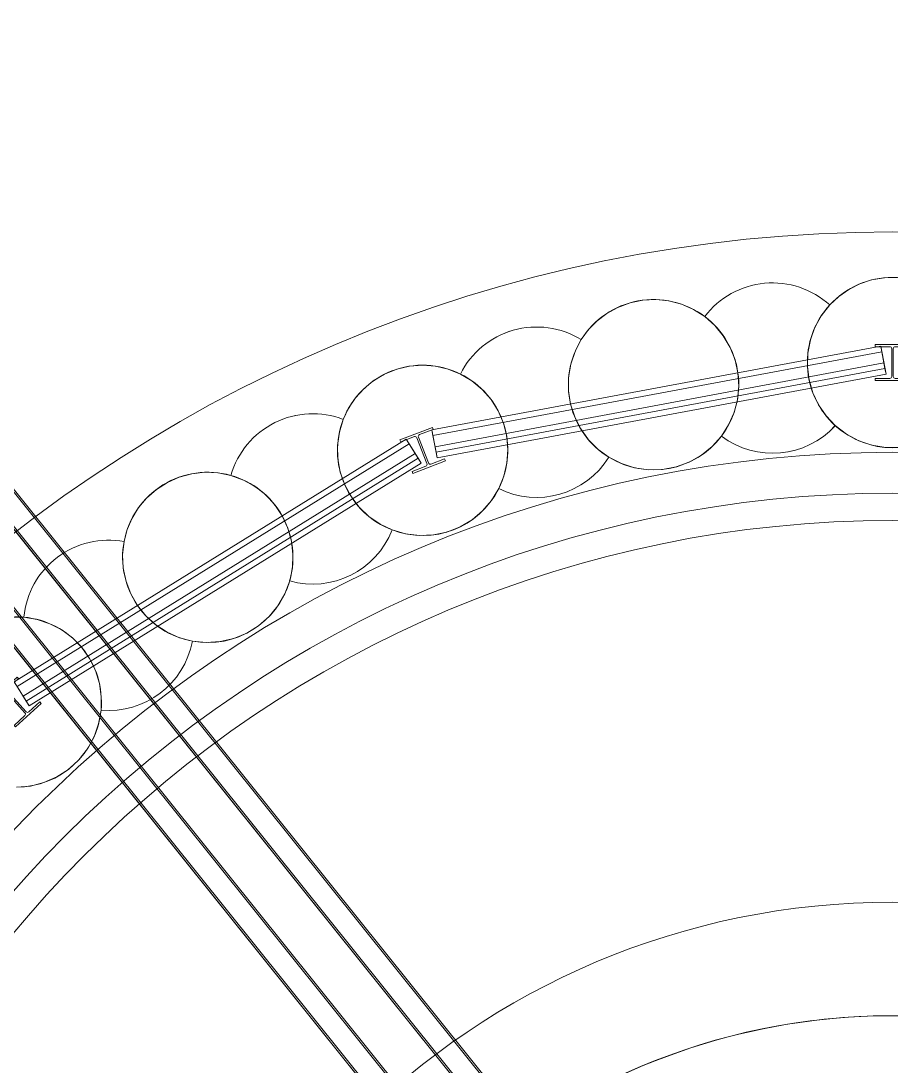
# Model space of a CAD drawing. Header units: metres. Extents: x 1753726 to 1755216, y 5920592 to 5921703.
# Drawn here: x 1754502.8 to 1754506.63, y 5921242.939 to 5921247.54 of the extents above; entities that cross this region are included whole.
import ezdxf

# ---------------------------------------------------------------- set-up
doc = ezdxf.new("R2010")
doc.units = ezdxf.units.M
for name, color, linetype, lineweight in [('A-FLOR-____-OTLN', 9, 'Continuous', 9), ('A-GENM-____-OTLN', 4, 'Continuous', 9), ('A-WALL-____-OTLN', 2, 'Continuous', 9), ('S-BEAM-____-OTLN', 7, 'Continuous', 9), ('S-FNDN-____-OTLN', 7, 'Continuous', 9)]:
    doc.layers.add(name, color=color, linetype=linetype, lineweight=lineweight)

# ---------------------------------------------------------------- blocks, each defined once
blk = doc.blocks.new('Arup_Beam_Steel I Section_UC_AU1 - 150UC30-4470260-X-ARUP-GL-HERNE_BAY_ALIGNMENT')
at = {"layer": 'S-BEAM-____-OTLN'}
for p, q in [((1754506.7128, 5921246.1148), (1754506.5598, 5921246.1148)), ((1754506.5598, 5921246.1148), (1754506.5598, 5921246.1054)), ((1754506.5598, 5921246.1054), (1754506.5598, 5921246.1148)), ((1754506.5598, 5921246.1148), (1754506.7128, 5921246.1148)), ((1754506.7128, 5921246.1054), (1754506.7128, 5921246.1148)), ((1754506.7128, 5921246.1148), (1754506.7128, 5921246.1054)), ((1754506.5598, 5921246.1054), (1754506.6241, 5921246.1054)), ((1754506.6241, 5921246.1054), (1754506.5598, 5921246.1054)), ((1754506.633, 5921246.0965), (1754506.633, 5921245.9751)), ((1754506.633, 5921245.9751), (1754506.633, 5921246.0965)), ((1754506.6396, 5921245.9751), (1754506.6396, 5921246.0965)), ((1754506.6396, 5921246.0965), (1754506.6396, 5921245.9751)), ((1754506.6485, 5921246.1054), (1754506.7128, 5921246.1054)), ((1754506.7128, 5921246.1054), (1754506.6485, 5921246.1054)), ((1754506.6241, 5921245.9662), (1754506.5598, 5921245.9662)), ((1754506.5598, 5921245.9662), (1754506.5598, 5921245.9568)), ((1754506.5598, 5921245.9568), (1754506.5598, 5921245.9662)), ((1754506.5598, 5921245.9662), (1754506.6241, 5921245.9662)), ((1754506.5598, 5921245.9568), (1754506.7128, 5921245.9568)), ((1754506.7128, 5921245.9568), (1754506.5598, 5921245.9568)), ((1754506.7128, 5921245.9662), (1754506.6485, 5921245.9662)), ((1754506.6485, 5921245.9662), (1754506.7128, 5921245.9662)), ((1754506.7128, 5921245.9568), (1754506.7128, 5921245.9662)), ((1754506.7128, 5921245.9662), (1754506.7128, 5921245.9568))]:
    blk.add_line(p, q, dxfattribs=at)
blk.add_arc((1754506.6241, 5921246.0965), 0.0089, 0, 90, dxfattribs=at)
blk.add_arc((1754506.6241, 5921246.0965), 0.0089, 0, 90, dxfattribs=at)
for centre, start_param, end_param in [((1754506.6485, 5921246.0965), 1.570796, 3.141593), ((1754506.6485, 5921246.0965), 1.570796, 3.141593), ((1754506.6241, 5921245.9751), 4.712389, 6.283185), ((1754506.6241, 5921245.9751), 4.712389, 6.283185), ((1754506.6485, 5921245.9751), 3.141593, 4.712389), ((1754506.6485, 5921245.9751), 3.141593, 4.712389)]:
    blk.add_ellipse(centre, major_axis=(0.0089, 0), ratio=1, start_param=start_param, end_param=end_param, dxfattribs=at)
blk = doc.blocks.new('Arup_Beam_Steel I Section_UC_AU1 - 150UC30-4470274-X-ARUP-GL-HERNE_BAY_ALIGNMENT')
at = {"layer": 'S-BEAM-____-OTLN'}
for p, q in [((1754502.7827, 5921244.6515), (1754502.6696, 5921244.5485)), ((1754502.6696, 5921244.5485), (1754502.7827, 5921244.6515)), ((1754502.7415, 5921244.6013), (1754502.789, 5921244.6446)), ((1754502.789, 5921244.6446), (1754502.7415, 5921244.6013)), ((1754502.789, 5921244.6446), (1754502.7827, 5921244.6515)), ((1754502.7827, 5921244.6515), (1754502.789, 5921244.6446)), ((1754502.8227, 5921244.499), (1754502.7409, 5921244.5887)), ((1754502.7409, 5921244.5887), (1754502.8227, 5921244.499)), ((1754502.6696, 5921244.5485), (1754502.6759, 5921244.5415)), ((1754502.6759, 5921244.5415), (1754502.6696, 5921244.5485)), ((1754502.6759, 5921244.5415), (1754502.7234, 5921244.5848)), ((1754502.7234, 5921244.5848), (1754502.6759, 5921244.5415)), ((1754502.736, 5921244.5843), (1754502.8178, 5921244.4945)), ((1754502.8178, 5921244.4945), (1754502.736, 5921244.5843)), ((1754502.776, 5921244.4317), (1754502.8891, 5921244.5348)), ((1754502.8891, 5921244.5348), (1754502.776, 5921244.4317)), ((1754502.8828, 5921244.5417), (1754502.8353, 5921244.4984)), ((1754502.8353, 5921244.4984), (1754502.8828, 5921244.5417)), ((1754502.8891, 5921244.5348), (1754502.8828, 5921244.5417)), ((1754502.8828, 5921244.5417), (1754502.8891, 5921244.5348)), ((1754502.8172, 5921244.482), (1754502.7697, 5921244.4386)), ((1754502.7697, 5921244.4386), (1754502.8172, 5921244.482)), ((1754502.7697, 5921244.4386), (1754502.776, 5921244.4317)), ((1754502.776, 5921244.4317), (1754502.7697, 5921244.4386))]:
    blk.add_line(p, q, dxfattribs=at)
for centre, major_axis, start_param, end_param in [((1754502.7475, 5921244.5947), (0.0083, 0.00322), 1.940395, 3.511192), ((1754502.7475, 5921244.5947), (0.0083, 0.00322), 1.940395, 3.511192), ((1754502.7294, 5921244.5783), (0.00537, 0.0071), 6.09921, 7.670006), ((1754502.7294, 5921244.5783), (0.00537, 0.0071), 6.09921, 7.670006), ((1754502.8293, 5921244.505), (0.0083, 0.00322), 3.511192, 5.081988), ((1754502.8293, 5921244.505), (0.0083, 0.00322), 3.511192, 5.081988), ((1754502.8112, 5921244.4885), (0.00734, 0.00504), 4.850164, 6.420961), ((1754502.8112, 5921244.4885), (0.00734, 0.00504), 4.850164, 6.420961)]:
    blk.add_ellipse(centre, major_axis=major_axis, ratio=1, start_param=start_param, end_param=end_param, dxfattribs=at)
blk = doc.blocks.new('Arup_Beam_Steel I Section_UC_AU1 - 150UC30-4470275-X-ARUP-GL-HERNE_BAY_ALIGNMENT')
at = {"layer": 'S-BEAM-____-OTLN'}
for p, q in [((1754504.6109, 5921245.7505), (1754504.4683, 5921245.6952)), ((1754504.4683, 5921245.6952), (1754504.6109, 5921245.7505)), ((1754504.5544, 5921245.7185), (1754504.6143, 5921245.7417)), ((1754504.6143, 5921245.7417), (1754504.5544, 5921245.7185)), ((1754504.6143, 5921245.7417), (1754504.6109, 5921245.7505)), ((1754504.6109, 5921245.7505), (1754504.6143, 5921245.7417)), ((1754504.4683, 5921245.6952), (1754504.4717, 5921245.6865)), ((1754504.4717, 5921245.6865), (1754504.4683, 5921245.6952)), ((1754504.4717, 5921245.6865), (1754504.5316, 5921245.7097)), ((1754504.5316, 5921245.7097), (1754504.4717, 5921245.6865)), ((1754504.5431, 5921245.7046), (1754504.587, 5921245.5914)), ((1754504.587, 5921245.5914), (1754504.5431, 5921245.7046)), ((1754504.5932, 5921245.5938), (1754504.5493, 5921245.707)), ((1754504.5493, 5921245.707), (1754504.5932, 5921245.5938)), ((1754504.5254, 5921245.5479), (1754504.668, 5921245.6032)), ((1754504.668, 5921245.6032), (1754504.5254, 5921245.5479)), ((1754504.6646, 5921245.6119), (1754504.6047, 5921245.5887)), ((1754504.6047, 5921245.5887), (1754504.6646, 5921245.6119)), ((1754504.668, 5921245.6032), (1754504.6646, 5921245.6119)), ((1754504.6646, 5921245.6119), (1754504.668, 5921245.6032)), ((1754504.5819, 5921245.5799), (1754504.522, 5921245.5567)), ((1754504.522, 5921245.5567), (1754504.5819, 5921245.5799)), ((1754504.522, 5921245.5567), (1754504.5254, 5921245.5479)), ((1754504.5254, 5921245.5479), (1754504.522, 5921245.5567))]:
    blk.add_line(p, q, dxfattribs=at)
for centre, major_axis, start_param, end_param in [((1754504.5348, 5921245.7014), (-0.00021, 0.0089), 5.058064, 6.62886), ((1754504.5348, 5921245.7014), (-0.00021, 0.0089), 5.058064, 6.62886), ((1754504.5576, 5921245.7102), (-0.00486, 0.00746), 6.075286, 7.646082), ((1754504.5576, 5921245.7102), (-0.00486, 0.00746), 6.075286, 7.646082), ((1754504.5787, 5921245.5882), (-0.00486, 0.00746), 2.933693, 4.504489), ((1754504.5787, 5921245.5882), (-0.00486, 0.00746), 2.933693, 4.504489), ((1754504.6014, 5921245.597), (0.00097, 0.00885), 2.049597, 3.620394), ((1754504.6014, 5921245.597), (0.00097, 0.00885), 2.049597, 3.620394)]:
    blk.add_ellipse(centre, major_axis=major_axis, ratio=1, start_param=start_param, end_param=end_param, dxfattribs=at)
blk = doc.blocks.new('308492-ARUP-STTW-MOD-0300_rvt-1-X-ARUP-GL-HERNE_BAY_ALIGNMENT')
at = {"layer": 'A-FLOR-____-OTLN'}
blk.add_arc((1754506.6363, 5921240.3108), 5.33, 0, 180, dxfattribs=at)
blk.add_arc((1754506.6363, 5921240.3108), 5.33, 0, 180, dxfattribs=at)
at = {"layer": 'A-WALL-____-OTLN'}
for p, q in [((1754506.5846, 5921246.1083), (1754504.6088, 5921245.739)), ((1754504.6088, 5921245.739), (1754506.5846, 5921246.1083)), ((1754506.5846, 5921246.1083), (1754506.6076, 5921245.9854)), ((1754506.5846, 5921246.1083), (1754506.5892, 5921246.0837)), ((1754506.5892, 5921246.0837), (1754504.6134, 5921245.7144)), ((1754506.5892, 5921246.0837), (1754506.603, 5921246.01)), ((1754504.6226, 5921245.6652), (1754506.5984, 5921246.0346)), ((1754506.5984, 5921246.0346), (1754504.6226, 5921245.6652)), ((1754506.5984, 5921246.0346), (1754506.6076, 5921245.9854)), ((1754506.5984, 5921246.0346), (1754506.6076, 5921245.9854)), ((1754504.6272, 5921245.6407), (1754506.603, 5921246.01)), ((1754504.6318, 5921245.6161), (1754506.6076, 5921245.9854)), ((1754506.6076, 5921245.9854), (1754504.6318, 5921245.6161)), ((1754504.6318, 5921245.6161), (1754506.6076, 5921245.9854)), ((1754506.6076, 5921245.9854), (1754504.6318, 5921245.6161)), ((1754506.603, 5921246.01), (1754506.6076, 5921245.9854)), ((1754504.6318, 5921245.6161), (1754504.6088, 5921245.739)), ((1754504.6134, 5921245.7144), (1754504.6088, 5921245.739)), ((1754504.4956, 5921245.6993), (1754502.7697, 5921244.6306)), ((1754502.7697, 5921244.6306), (1754504.4956, 5921245.6993)), ((1754504.4956, 5921245.6993), (1754504.5614, 5921245.593)), ((1754504.4956, 5921245.6993), (1754504.5088, 5921245.678)), ((1754504.6134, 5921245.7144), (1754504.6272, 5921245.6407)), ((1754504.5088, 5921245.678), (1754502.7829, 5921244.6094)), ((1754504.5088, 5921245.678), (1754504.5483, 5921245.6143)), ((1754504.6318, 5921245.6161), (1754504.6226, 5921245.6652)), ((1754504.6226, 5921245.6652), (1754504.6318, 5921245.6161)), ((1754502.8092, 5921244.5669), (1754504.5351, 5921245.6355)), ((1754504.5351, 5921245.6355), (1754502.8092, 5921244.5669)), ((1754502.8223, 5921244.5456), (1754504.5483, 5921245.6143)), ((1754504.5351, 5921245.6355), (1754504.5614, 5921245.593)), ((1754504.5351, 5921245.6355), (1754504.5614, 5921245.593)), ((1754504.5483, 5921245.6143), (1754504.5614, 5921245.593)), ((1754504.6318, 5921245.6161), (1754504.6272, 5921245.6407)), ((1754502.8355, 5921244.5244), (1754504.5614, 5921245.593)), ((1754504.5614, 5921245.593), (1754502.8355, 5921244.5244)), ((1754502.8355, 5921244.5244), (1754504.5614, 5921245.593)), ((1754504.5614, 5921245.593), (1754502.8355, 5921244.5244)), ((1754502.8355, 5921244.5244), (1754502.7697, 5921244.6306)), ((1754502.7829, 5921244.6094), (1754502.8223, 5921244.5456)), ((1754502.8355, 5921244.5244), (1754502.8092, 5921244.5669)), ((1754502.8092, 5921244.5669), (1754502.8355, 5921244.5244)), ((1754502.8355, 5921244.5244), (1754502.8223, 5921244.5456))]:
    blk.add_line(p, q, dxfattribs=at)
at = {"layer": 'S-BEAM-____-OTLN'}
for radius in [5.33, 5.33, 5.33, 5.33, 5.03, 5.03, 5.03, 5.03]:
    blk.add_arc((1754506.6363, 5921240.3108), radius, 0, 180, dxfattribs=at)
at = {"layer": 'S-FNDN-____-OTLN', "flags": 128}
for points in [[(1754506.3599, 5921246.2892), (1754506.3994, 5921246.3265), (1754506.444, 5921246.3577), (1754506.4926, 5921246.3822), (1754506.5442, 5921246.3993)], [(1754506.5442, 5921246.3993), (1754506.4926, 5921246.3822), (1754506.444, 5921246.3577), (1754506.3994, 5921246.3265), (1754506.3599, 5921246.2892)], [(1754506.5442, 5921246.3993), (1754506.601, 5921246.4091), (1754506.6586, 5921246.4101), (1754506.7157, 5921246.4023), (1754506.7709, 5921246.3858), (1754506.8229, 5921246.361), (1754506.8706, 5921246.3286), (1754506.9126, 5921246.2892)], [(1754506.9126, 5921246.2892), (1754506.8706, 5921246.3286), (1754506.8229, 5921246.361), (1754506.7709, 5921246.3858), (1754506.7157, 5921246.4023), (1754506.6586, 5921246.4101), (1754506.601, 5921246.4091), (1754506.5442, 5921246.3993)], [(1754505.427, 5921246.2787), (1754505.481, 5921246.2988), (1754505.5375, 5921246.3104), (1754505.595, 5921246.3132), (1754505.6523, 5921246.3071), (1754505.708, 5921246.2923), (1754505.7608, 5921246.2692), (1754505.8094, 5921246.2382)], [(1754505.8094, 5921246.2382), (1754505.7608, 5921246.2692), (1754505.708, 5921246.2923), (1754505.6523, 5921246.3071), (1754505.595, 5921246.3132), (1754505.5375, 5921246.3104), (1754505.481, 5921246.2988), (1754505.427, 5921246.2787)], [(1754505.266, 5921246.1367), (1754505.2981, 5921246.1806), (1754505.3361, 5921246.2195), (1754505.3794, 5921246.2524), (1754505.427, 5921246.2787)], [(1754505.427, 5921246.2787), (1754505.3794, 5921246.2524), (1754505.3361, 5921246.2195), (1754505.2981, 5921246.1806), (1754505.266, 5921246.1367)], [(1754506.3844, 5921245.758), (1754506.3439, 5921245.8009), (1754506.3107, 5921245.8497), (1754506.2855, 5921245.9032), (1754506.269, 5921245.9599), (1754506.2617, 5921246.0185), (1754506.2636, 5921246.0775), (1754506.2748, 5921246.1355), (1754506.2949, 5921246.191), (1754506.3235, 5921246.2427), (1754506.3599, 5921246.2892)], [(1754506.3599, 5921246.2892), (1754506.3235, 5921246.2427), (1754506.2949, 5921246.191), (1754506.2748, 5921246.1355), (1754506.2636, 5921246.0775), (1754506.2617, 5921246.0185), (1754506.269, 5921245.9599), (1754506.2855, 5921245.9032), (1754506.3107, 5921245.8497), (1754506.3439, 5921245.8009), (1754506.3844, 5921245.758)], [(1754505.8094, 5921246.2382), (1754505.8537, 5921246.1992), (1754505.8913, 5921246.1536), (1754505.9213, 5921246.1027), (1754505.943, 5921246.0478), (1754505.9557, 5921245.9901), (1754505.9592, 5921245.9312), (1754505.9534, 5921245.8724), (1754505.9385, 5921245.8153), (1754505.9148, 5921245.7612), (1754505.8829, 5921245.7115)], [(1754505.8829, 5921245.7115), (1754505.9148, 5921245.7612), (1754505.9385, 5921245.8153), (1754505.9534, 5921245.8724), (1754505.9592, 5921245.9312), (1754505.9557, 5921245.9901), (1754505.943, 5921246.0478), (1754505.9213, 5921246.1027), (1754505.8913, 5921246.1536), (1754505.8537, 5921246.1992), (1754505.8094, 5921246.2382)], [(1754505.3878, 5921245.6189), (1754505.3401, 5921245.6537), (1754505.2984, 5921245.6956), (1754505.2639, 5921245.7435), (1754505.2373, 5921245.7962), (1754505.2193, 5921245.8524), (1754505.2103, 5921245.9108), (1754505.2106, 5921245.9699), (1754505.2202, 5921246.0282), (1754505.2388, 5921246.0842), (1754505.266, 5921246.1367)], [(1754505.266, 5921246.1367), (1754505.2388, 5921246.0842), (1754505.2202, 5921246.0282), (1754505.2106, 5921245.9699), (1754505.2103, 5921245.9108), (1754505.2193, 5921245.8524), (1754505.2373, 5921245.7962), (1754505.2639, 5921245.7435), (1754505.2984, 5921245.6956), (1754505.3401, 5921245.6537), (1754505.3878, 5921245.6189)], [(1754504.351, 5921245.9549), (1754504.4004, 5921245.9846), (1754504.4538, 5921246.0063), (1754504.5098, 5921246.0196), (1754504.5673, 5921246.0242), (1754504.6247, 5921246.0199), (1754504.6808, 5921246.0069), (1754504.7343, 5921245.9854)], [(1754504.7343, 5921245.9854), (1754504.6808, 5921246.0069), (1754504.6247, 5921246.0199), (1754504.5673, 5921246.0242), (1754504.5098, 5921246.0196), (1754504.4538, 5921246.0063), (1754504.4004, 5921245.9846), (1754504.351, 5921245.9549)], [(1754504.7343, 5921245.9854), (1754504.785, 5921245.9551), (1754504.8304, 5921245.9173), (1754504.8692, 5921245.8727), (1754504.9006, 5921245.8227), (1754504.9237, 5921245.7684), (1754504.938, 5921245.7111), (1754504.9431, 5921245.6522), (1754504.939, 5921245.5933), (1754504.9256, 5921245.5358), (1754504.9034, 5921245.4811)], [(1754504.9034, 5921245.4811), (1754504.9256, 5921245.5358), (1754504.939, 5921245.5933), (1754504.9431, 5921245.6522), (1754504.938, 5921245.7111), (1754504.9237, 5921245.7684), (1754504.9006, 5921245.8227), (1754504.8692, 5921245.8727), (1754504.8304, 5921245.9173), (1754504.785, 5921245.9551), (1754504.7343, 5921245.9854)], [(1754504.2189, 5921245.7857), (1754504.2423, 5921245.8348), (1754504.2725, 5921245.8799), (1754504.309, 5921245.9203), (1754504.351, 5921245.9549)], [(1754504.351, 5921245.9549), (1754504.309, 5921245.9203), (1754504.2725, 5921245.8799), (1754504.2423, 5921245.8348), (1754504.2189, 5921245.7857)], [(1754504.4337, 5921245.2991), (1754504.3804, 5921245.3246), (1754504.3318, 5921245.3581), (1754504.289, 5921245.3988), (1754504.2531, 5921245.4457), (1754504.2251, 5921245.4977), (1754504.2056, 5921245.5535), (1754504.195, 5921245.6116), (1754504.1938, 5921245.6706), (1754504.2018, 5921245.7292), (1754504.2189, 5921245.7857)], [(1754504.2189, 5921245.7857), (1754504.2018, 5921245.7292), (1754504.1938, 5921245.6706), (1754504.195, 5921245.6116), (1754504.2056, 5921245.5535), (1754504.2251, 5921245.4977), (1754504.2531, 5921245.4457), (1754504.289, 5921245.3988), (1754504.3318, 5921245.3581), (1754504.3804, 5921245.3246), (1754504.4337, 5921245.2991)], [(1754506.7283, 5921245.6723), (1754506.6677, 5921245.6621), (1754506.6062, 5921245.662), (1754506.5456, 5921245.6719), (1754506.4874, 5921245.6916), (1754506.4332, 5921245.7205), (1754506.3844, 5921245.758)], [(1754506.3844, 5921245.758), (1754506.4332, 5921245.7205), (1754506.4874, 5921245.6916), (1754506.5456, 5921245.6719), (1754506.6062, 5921245.662), (1754506.6677, 5921245.6621), (1754506.7283, 5921245.6723)], [(1754505.8829, 5921245.7115), (1754505.8422, 5921245.6661), (1754505.7947, 5921245.6279), (1754505.7416, 5921245.5979)], [(1754505.7416, 5921245.5979), (1754505.7947, 5921245.6279), (1754505.8422, 5921245.6661), (1754505.8829, 5921245.7115)], [(1754505.7416, 5921245.5979), (1754505.6839, 5921245.5768), (1754505.6235, 5921245.5654), (1754505.562, 5921245.564), (1754505.5012, 5921245.5726), (1754505.4426, 5921245.5911), (1754505.3878, 5921245.6189)], [(1754505.3878, 5921245.6189), (1754505.4426, 5921245.5911), (1754505.5012, 5921245.5726), (1754505.562, 5921245.564), (1754505.6235, 5921245.5654), (1754505.6839, 5921245.5768), (1754505.7416, 5921245.5979)], [(1754503.3528, 5921245.4389), (1754503.3959, 5921245.4771), (1754503.4444, 5921245.5083), (1754503.497, 5921245.5317), (1754503.5527, 5921245.5467), (1754503.6099, 5921245.5531), (1754503.6675, 5921245.5506), (1754503.724, 5921245.5393)], [(1754503.724, 5921245.5393), (1754503.6675, 5921245.5506), (1754503.6099, 5921245.5531), (1754503.5527, 5921245.5467), (1754503.497, 5921245.5317), (1754503.4444, 5921245.5083), (1754503.3959, 5921245.4771), (1754503.3528, 5921245.4389)], [(1754503.724, 5921245.5393), (1754503.7794, 5921245.5188), (1754503.831, 5921245.49), (1754503.8773, 5921245.4534), (1754503.9173, 5921245.4099), (1754503.95, 5921245.3608), (1754503.9746, 5921245.3071), (1754503.9905, 5921245.2502), (1754503.9972, 5921245.1915), (1754503.9946, 5921245.1325), (1754503.9828, 5921245.0747)], [(1754503.9828, 5921245.0747), (1754503.9946, 5921245.1325), (1754503.9972, 5921245.1915), (1754503.9905, 5921245.2502), (1754503.9746, 5921245.3071), (1754503.95, 5921245.3608), (1754503.9173, 5921245.4099), (1754503.8773, 5921245.4534), (1754503.831, 5921245.49), (1754503.7794, 5921245.5188), (1754503.724, 5921245.5393)], [(1754504.9034, 5921245.4811), (1754504.8717, 5921245.429), (1754504.832, 5921245.3827), (1754504.7853, 5921245.3435)], [(1754504.7853, 5921245.3435), (1754504.832, 5921245.3827), (1754504.8717, 5921245.429), (1754504.9034, 5921245.4811)], [(1754503.254, 5921245.2483), (1754503.268, 5921245.3008), (1754503.2895, 5921245.3508), (1754503.3179, 5921245.3971), (1754503.3528, 5921245.4389)], [(1754503.3528, 5921245.4389), (1754503.3179, 5921245.3971), (1754503.2895, 5921245.3508), (1754503.268, 5921245.3008), (1754503.254, 5921245.2483)], [(1754504.7853, 5921245.3435), (1754504.7325, 5921245.3121), (1754504.6752, 5921245.2898), (1754504.6151, 5921245.2771), (1754504.5537, 5921245.2745), (1754504.4927, 5921245.2819), (1754504.4337, 5921245.2991)], [(1754504.4337, 5921245.2991), (1754504.4927, 5921245.2819), (1754504.5537, 5921245.2745), (1754504.6151, 5921245.2771), (1754504.6752, 5921245.2898), (1754504.7325, 5921245.3121), (1754504.7853, 5921245.3435)], [(1754503.5546, 5921244.8095), (1754503.4975, 5921244.8247), (1754503.4436, 5921244.8487), (1754503.394, 5921244.8809), (1754503.3502, 5921244.9204), (1754503.3131, 5921244.9663), (1754503.2836, 5921245.0176), (1754503.2626, 5921245.0728), (1754503.2505, 5921245.1306), (1754503.2476, 5921245.1896), (1754503.254, 5921245.2483)], [(1754503.254, 5921245.2483), (1754503.2476, 5921245.1896), (1754503.2505, 5921245.1306), (1754503.2626, 5921245.0728), (1754503.2836, 5921245.0176), (1754503.3131, 5921244.9663), (1754503.3502, 5921244.9204), (1754503.394, 5921244.8809), (1754503.4436, 5921244.8487), (1754503.4975, 5921244.8247), (1754503.5546, 5921244.8095)], [(1754503.9828, 5921245.0747), (1754503.9613, 5921245.0176), (1754503.9307, 5921244.9648), (1754503.8921, 5921244.9177)], [(1754503.8921, 5921244.9177), (1754503.9307, 5921244.9648), (1754503.9613, 5921245.0176), (1754503.9828, 5921245.0747)], [(1754502.4664, 5921244.7483), (1754502.5018, 5921244.7938), (1754502.5437, 5921244.8333), (1754502.5912, 5921244.866), (1754502.6431, 5921244.891), (1754502.6982, 5921244.9077), (1754502.7552, 5921244.9158), (1754502.8128, 5921244.9151)], [(1754502.8128, 5921244.9151), (1754502.7552, 5921244.9158), (1754502.6982, 5921244.9077), (1754502.6431, 5921244.891), (1754502.5912, 5921244.866), (1754502.5437, 5921244.8333), (1754502.5018, 5921244.7938), (1754502.4664, 5921244.7483)], [(1754502.8128, 5921244.9151), (1754502.8711, 5921244.9052), (1754502.927, 5921244.8863), (1754502.9793, 5921244.8588), (1754503.0267, 5921244.8235), (1754503.0679, 5921244.7812), (1754503.1019, 5921244.7329), (1754503.1279, 5921244.6799), (1754503.1453, 5921244.6235), (1754503.1536, 5921244.565), (1754503.1526, 5921244.506)], [(1754503.1526, 5921244.506), (1754503.1536, 5921244.565), (1754503.1453, 5921244.6235), (1754503.1279, 5921244.6799), (1754503.1019, 5921244.7329), (1754503.0679, 5921244.7812), (1754503.0267, 5921244.8235), (1754502.9793, 5921244.8588), (1754502.927, 5921244.8863), (1754502.8711, 5921244.9052), (1754502.8128, 5921244.9151)], [(1754503.8921, 5921244.9177), (1754503.8459, 5921244.8771), (1754503.7937, 5921244.8447), (1754503.7369, 5921244.8212), (1754503.677, 5921244.8073), (1754503.6157, 5921244.8033), (1754503.5546, 5921244.8095)], [(1754503.5546, 5921244.8095), (1754503.6157, 5921244.8033), (1754503.677, 5921244.8073), (1754503.7369, 5921244.8212), (1754503.7937, 5921244.8447), (1754503.8459, 5921244.8771), (1754503.8921, 5921244.9177)], [(1754503.1526, 5921244.506), (1754503.1419, 5921244.4459), (1754503.1216, 5921244.3884), (1754503.0923, 5921244.335)], [(1754503.0923, 5921244.335), (1754503.1216, 5921244.3884), (1754503.1419, 5921244.4459), (1754503.1526, 5921244.506)], [(1754503.0923, 5921244.335), (1754503.0543, 5921244.2866), (1754503.009, 5921244.2452), (1754502.9575, 5921244.2116), (1754502.9012, 5921244.187), (1754502.8416, 5921244.1718), (1754502.7804, 5921244.1666)], [(1754502.7804, 5921244.1666), (1754502.8416, 5921244.1718), (1754502.9012, 5921244.187), (1754502.9575, 5921244.2116), (1754503.009, 5921244.2452), (1754503.0543, 5921244.2866), (1754503.0923, 5921244.335)]]:
    blk.add_lwpolyline(points, dxfattribs=at)
at = {"layer": 'S-FNDN-____-OTLN'}
for centre, radius, start, end in [((1754506.6363, 5921240.3108), 6.3, 0, 180), ((1754506.6363, 5921240.3108), 6.3, 0, 180), ((1754506.108, 5921246.0114), 0.375, 47.8121, 142.7762), ((1754506.108, 5921246.0114), 0.375, 47.8121, 142.7762), ((1754505.5843, 5921245.9383), 0.375, 53.1062, 148.0703), ((1754506.6363, 5921246.0358), 0.375, 137.4821, 227.8121), ((1754506.6363, 5921246.0358), 0.375, 137.4821, 227.8121), ((1754505.0695, 5921245.8172), 0.375, 58.4003, 153.3644), ((1754505.0695, 5921245.8172), 0.375, 58.4003, 153.3644), ((1754504.5681, 5921245.6492), 0.375, 63.6944, 158.6585), ((1754504.5681, 5921245.6492), 0.375, 63.6944, 158.6585), ((1754504.5681, 5921245.6492), 0.375, 333.3644, 63.6944), ((1754504.0844, 5921245.4356), 0.375, 68.9885, 163.9526), ((1754504.0844, 5921245.4356), 0.375, 68.9885, 163.9526), ((1754504.5681, 5921245.6492), 0.375, 158.6585, 248.9885), ((1754506.6363, 5921246.0358), 0.375, 227.8121, 312.1879), ((1754506.6363, 5921246.0358), 0.375, 227.8121, 312.1879), ((1754505.0695, 5921245.8172), 0.375, 243.6944, 328.0703), ((1754505.0695, 5921245.8172), 0.375, 243.6944, 328.0703), ((1754505.0695, 5921245.8172), 0.375, 243.6944, 328.0703), ((1754505.0695, 5921245.8172), 0.375, 243.6944, 328.0703), ((1754504.5681, 5921245.6492), 0.375, 248.9885, 333.3644), ((1754506.6363, 5921240.3108), 5.15, 0, 180), ((1754506.6363, 5921240.3108), 5.15, 0, 180), ((1754504.0844, 5921245.4356), 0.375, 254.2827, 338.6585), ((1754504.0844, 5921245.4356), 0.375, 254.2827, 338.6585), ((1754504.0844, 5921245.4356), 0.375, 254.2827, 338.6585), ((1754504.0844, 5921245.4356), 0.375, 254.2827, 338.6585), ((1754503.1862, 5921244.8794), 0.375, 79.5768, 174.5409), ((1754503.1862, 5921244.8794), 0.375, 79.5768, 174.5409), ((1754503.1862, 5921244.8794), 0.375, 79.5768, 174.5409), ((1754503.1862, 5921244.8794), 0.375, 79.5768, 174.5409), ((1754503.6224, 5921245.1783), 0.375, 169.2468, 259.5768), ((1754503.6224, 5921245.1783), 0.375, 259.5768, 343.9526), ((1754502.7793, 5921244.5416), 0.375, 84.8709, 179.835), ((1754502.7793, 5921244.5416), 0.375, 354.5409, 84.8709), ((1754503.1862, 5921244.8794), 0.375, 264.8709, 349.2468), ((1754503.1862, 5921244.8794), 0.375, 264.8709, 349.2468), ((1754503.1862, 5921244.8794), 0.375, 264.8709, 349.2468), ((1754503.1862, 5921244.8794), 0.375, 264.8709, 349.2468), ((1754502.7793, 5921244.5416), 0.375, 270.165, 354.5409), ((1754502.7793, 5921244.5416), 0.375, 270.165, 354.5409)]:
    blk.add_arc(centre, radius, start, end, dxfattribs=at)
for centre, major_axis, start_param, end_param in [((1754506.108, 5921246.0114), (-0.071, 0.3682), 5.356518, 7.013954), ((1754506.108, 5921246.0114), (-0.071, 0.3682), 5.356518, 7.013954), ((1754506.6363, 5921246.0358), (0.1996, 0.3175), 6.015759, 7.673196), ((1754506.6363, 5921246.0358), (-0.2126, 0.3089), 4.851604, 6.509041), ((1754505.5843, 5921245.9383), (0.3726, 0.0427), 0.812818, 2.470254), ((1754505.0695, 5921245.8172), (0.2195, 0.3041), 0.07362, 1.731056), ((1754505.0695, 5921245.8172), (0.2195, 0.3041), 0.07362, 1.731056), ((1754505.5843, 5921245.9383), (-0.2685, 0.2618), 3.264781, 4.841337), ((1754505.5843, 5921245.9383), (-0.1338, 0.3503), 3.69797, 5.274526), ((1754505.5843, 5921245.9383), (0.2333, 0.2936), 1.684856, 3.261412), ((1754505.5843, 5921245.9383), (0.2527, 0.2771), 1.752925, 3.329481), ((1754504.5681, 5921245.6492), (0.1884, 0.3242), 4.773951, 6.350507), ((1754504.0844, 5921245.4356), (0.3604, 0.1037), 0.923789, 2.581225), ((1754504.0844, 5921245.4356), (0.3604, 0.1037), 0.923789, 2.581225), ((1754504.5681, 5921245.6492), (-0.3145, 0.2043), 0.20358, 1.780136), ((1754506.108, 5921246.0114), (0.375, 0), 4.06847, 5.541107), ((1754506.108, 5921246.0114), (0.3124, 0.2074), 3.482542, 4.955179), ((1754506.108, 5921246.0114), (0.375, 0), 4.06847, 5.541107), ((1754506.108, 5921246.0114), (0.3124, 0.2074), 3.482542, 4.955179), ((1754505.5843, 5921245.9383), (-0.0461, 0.3722), 2.466885, 3.939522), ((1754505.5843, 5921245.9383), (-0.07, 0.3684), 2.402186, 3.874822), ((1754503.6224, 5921245.1783), (-0.2021, 0.3159), 5.439797, 7.097233), ((1754503.6224, 5921245.1783), (0, 0.375), 6.008866, 7.666302), ((1754503.6224, 5921245.1783), (0.2515, 0.2781), 5.167494, 6.74405), ((1754503.6224, 5921245.1783), (0.2308, 0.2956), 5.095295, 6.671851), ((1754504.5681, 5921245.6492), (-0.3687, 0.0684), 1.387437, 2.860073), ((1754503.6224, 5921245.1783), (-0.3076, 0.2145), 0.421349, 1.997905), ((1754503.6224, 5921245.1783), (0.3706, 0.0575), 4.376508, 5.849144), ((1754502.7793, 5921244.5416), (0.0867, 0.3648), 0.143744, 1.80118), ((1754502.7793, 5921244.5416), (0.1925, 0.3218), 5.156146, 6.732702)]:
    blk.add_ellipse(centre, major_axis=major_axis, ratio=1, start_param=start_param, end_param=end_param, dxfattribs=at)
at = {"layer": 'S-BEAM-____-OTLN'}
for name in ['Arup_Beam_Steel I Section_UC_AU1 - 150UC30-4470260-X-ARUP-GL-HERNE_BAY_ALIGNMENT', 'Arup_Beam_Steel I Section_UC_AU1 - 150UC30-4470275-X-ARUP-GL-HERNE_BAY_ALIGNMENT', 'Arup_Beam_Steel I Section_UC_AU1 - 150UC30-4470274-X-ARUP-GL-HERNE_BAY_ALIGNMENT']:
    blk.add_blockref(name, (0, 0), dxfattribs=at)
blk = doc.blocks.new('WSL_Vent Type A - WSL_Vent Type A-5060834-X-ARUP-GL-HERNE_BAY_ALIGNMENT')
at = {"layer": 'A-GENM-____-OTLN'}
for p, q in [((-0.165, 0.055), (-6.7147, 0.055)), ((-0.165, 0.047), (-6.7147, 0.047)), ((-6.7147, -0.047), (-0.165, -0.047)), ((-6.7147, -0.055), (-0.165, -0.055))]:
    blk.add_line(p, q, dxfattribs=at)
blk = doc.blocks.new('WSL_Vent Type A - WSL_Vent Type A-5060835-X-ARUP-GL-HERNE_BAY_ALIGNMENT')
at = {"layer": 'A-GENM-____-OTLN'}
for p, q in [((-0.165, 0.055), (-7.0337, 0.055)), ((-0.165, 0.047), (-7.0337, 0.047)), ((-7.0337, -0.047), (-0.165, -0.047)), ((-7.0337, -0.055), (-0.165, -0.055))]:
    blk.add_line(p, q, dxfattribs=at)
blk = doc.blocks.new('308492-ARUP-STPW-MOD-1900_rvt-1-X-ARUP-GL-HERNE_BAY_ALIGNMENT')
at = {"layer": 'A-FLOR-____-OTLN'}
blk.add_arc((1754506.6363, 5921240.3108), 3.35, 0, 180, dxfattribs=at)
blk.add_arc((1754506.6363, 5921240.3108), 3.35, 0, 180, dxfattribs=at)
at = {"layer": 'A-WALL-____-OTLN'}
for start in [0, 40.8]:
    blk.add_arc((1754506.6363, 5921240.3108), 2.85, start, 180, dxfattribs=at)
at = {"layer": 'A-GENM-____-OTLN', "rotation": 128.7347097387799}
for name, p in [('WSL_Vent Type A - WSL_Vent Type A-5060835-X-ARUP-GL-HERNE_BAY_ALIGNMENT', (1754500.9682, 5921247.6339)), ('WSL_Vent Type A - WSL_Vent Type A-5060835-X-ARUP-GL-HERNE_BAY_ALIGNMENT', (1754500.7161, 5921247.4288)), ('WSL_Vent Type A - WSL_Vent Type A-5060834-X-ARUP-GL-HERNE_BAY_ALIGNMENT', (1754501.1678, 5921247.385)), ('WSL_Vent Type A - WSL_Vent Type A-5060834-X-ARUP-GL-HERNE_BAY_ALIGNMENT', (1754500.9157, 5921247.1799))]:
    blk.add_blockref(name, p, dxfattribs=at)

msp = doc.modelspace()

# ---------------------------------------------------------------- block references
for name in ['308492-ARUP-STPW-MOD-1900_rvt-1-X-ARUP-GL-HERNE_BAY_ALIGNMENT', '308492-ARUP-STTW-MOD-0300_rvt-1-X-ARUP-GL-HERNE_BAY_ALIGNMENT']:
    msp.add_blockref(name, (0, 0))

doc.saveas('drawing.dxf')
